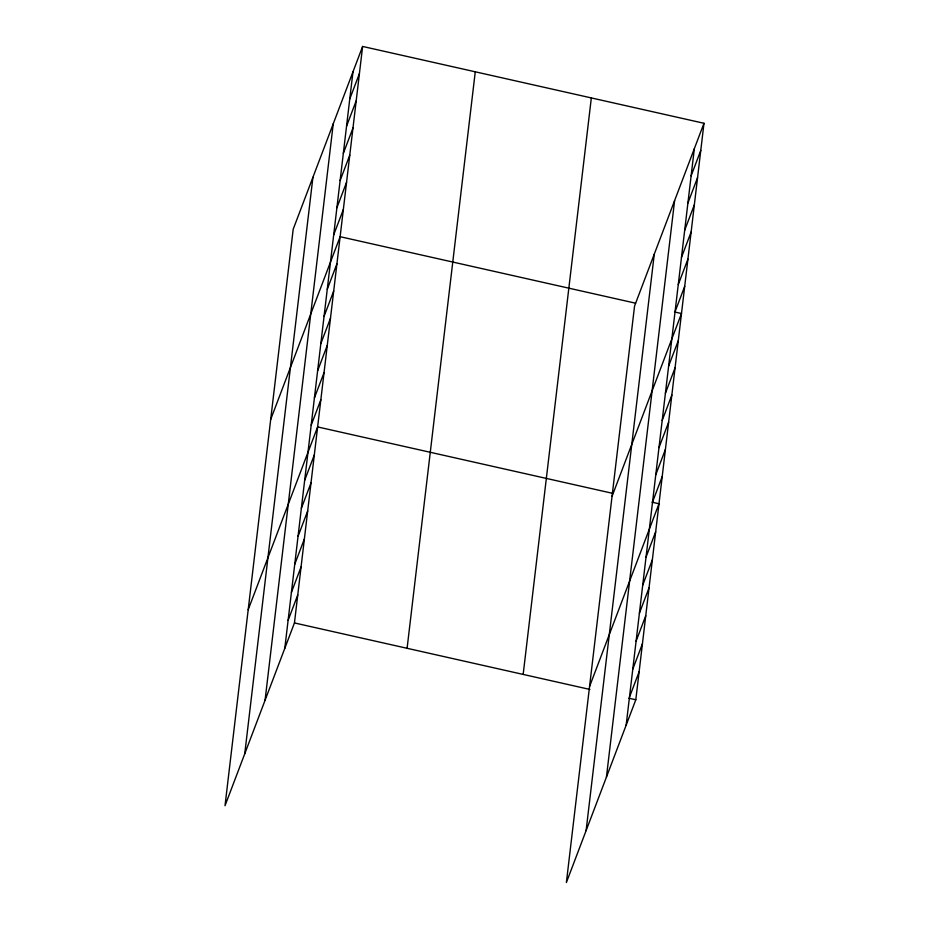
<?xml version="1.0" encoding="UTF-8"?>
<svg xmlns="http://www.w3.org/2000/svg" width="929" height="929" viewBox="0 0 929 929"><rect width="100%" height="100%" fill="white"/><g stroke="black" fill="none" stroke-linecap="round" stroke-linejoin="round"><path stroke-width="1.39" d="M244.745 753.779L312.922 177.288M265.067 700.269L333.244 123.778M284.797 648.337L352.974 71.847M362.624 46.45L293.192 229.231L225.015 805.722L294.447 622.941L362.624 46.45L703.985 123.278L635.808 699.769L566.376 882.55L634.553 306.059L703.985 123.278M407.099 648.291L475.265 71.8M523.166 674.419L591.332 97.928M586.106 830.619L654.283 254.128M606.44 777.108L674.605 200.618M626.158 725.166L694.335 148.675M349.757 99.02L359.407 73.623M346.552 126.205L356.19 100.808M343.335 153.378L352.985 127.981M340.119 180.551L349.768 155.155M336.902 207.736L346.552 182.339M333.685 234.909L343.335 209.513M270.687 419.467L340.119 236.698L635.587 303.191M327.263 289.267L336.913 263.871M324.047 316.441L333.697 291.044M320.83 343.625L330.48 318.229M317.625 370.799L327.263 345.402M314.408 397.972L324.058 372.575M311.192 425.157L320.842 399.76M248.194 609.714L317.625 426.934L613.094 493.438M304.666 480.328L314.316 454.931M301.356 508.337L311.006 482.941M298.046 536.335L307.696 510.938M294.737 564.333L304.387 538.936M291.427 592.33L301.066 566.945M288.118 620.34L297.756 594.943M691.118 175.848L700.768 150.452M687.913 203.033L697.551 177.636M684.696 230.206L694.346 204.81M681.48 257.391L691.13 231.995M678.263 284.564L687.913 259.168M675.058 311.738L684.696 286.341M612.06 496.295L681.491 313.526L674.535 311.958M668.625 366.096L678.275 340.699M665.408 393.269L675.058 367.872M662.191 420.454L671.841 395.057M658.986 447.627L668.625 422.231M655.769 474.8L665.419 449.404M652.553 501.985L662.203 476.589M589.555 686.543L658.986 503.762L652.03 502.194M646.027 557.156L655.677 531.76M642.717 585.165L652.367 559.769M639.407 613.163L649.057 587.767M636.098 641.161L645.748 615.764M632.788 669.17L642.427 643.774M629.479 697.168L639.117 671.772M294.447 622.941L589.915 689.446M628.852 698.202L635.808 699.769"/></g></svg>
